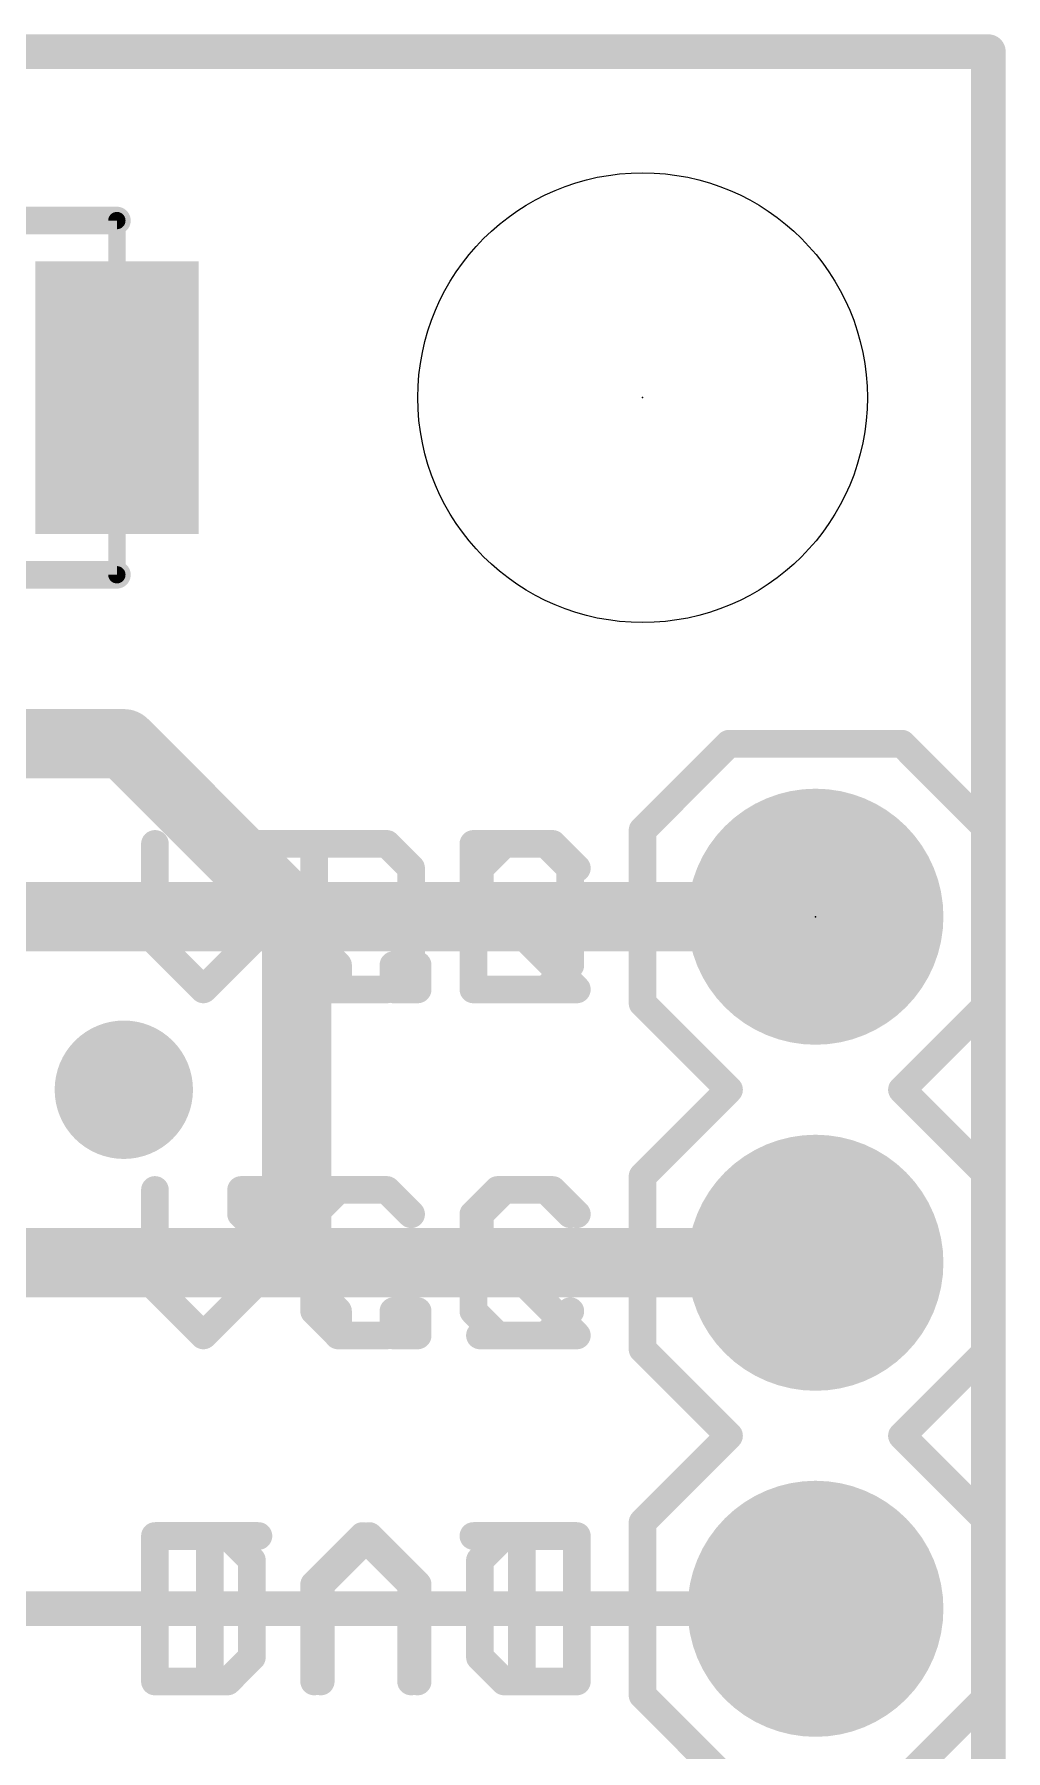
# Model space of a CAD drawing. Extents: x -25 to 82, y -23 to 23.
# Drawn here: x 23.47 to 30.61, y 10.39 to 22.99 of the extents above; entities that cross this region are included whole.
import ezdxf

# ---------------------------------------------------------------- set-up
doc = ezdxf.new("R2010")
doc.units = 0
for name, color, linetype in [('1', 12, 'CONTINUOUS'), ('16', 132, 'CONTINUOUS'), ('17', 110, 'CONTINUOUS'), ('18', 110, 'CONTINUOUS'), ('20', 53, 'CONTINUOUS'), ('21', 41, 'CONTINUOUS'), ('22', 40, 'CONTINUOUS'), ('23', 53, 'CONTINUOUS'), ('51', 53, 'CONTINUOUS')]:
    doc.layers.add(name, color=color, linetype=linetype)

# ---------------------------------------------------------------- blocks, each defined once
blk = doc.blocks.new('RECT')
blk.add_solid([(-0.5, -0.5), (0.5, -0.5), (-0.5, 0.5), (0.5, 0.5)])
blk = doc.blocks.new('ROUNDP')
at = {"const_width": 0.5}
blk.add_lwpolyline([(0, -0.25, 1), (0, 0.25, 1), (0, -0.25)], format="xyb", dxfattribs=at)
blk = doc.blocks.new('ROUNDV')
at = {"const_width": 0.5}
blk.add_lwpolyline([(0, -0.25, 1), (0, 0.25, 1), (0, -0.25)], format="xyb", dxfattribs=at)

msp = doc.modelspace()

# ---------------------------------------------------------------- linework, layer by layer
at = {"layer": '1'}
for points, const_width in [([(30.48, 22.86), (0, 22.86)], 0.254), ([(30.48, 0), (30.48, 22.86)], 0.254), ([(24.13, 17.78), (19.685, 17.78)], 0.508), ([(25.4, 16.51), (24.13, 17.78)], 0.508), ([(25.4, 13.97), (25.4, 16.51)], 0.508), ([(22.44, 13.97), (25.4, 13.97)], 0.508), ([(25.4, 13.97), (29.21, 13.97)], 0.508), ([(20.32, 11.43), (29.21, 11.43)], 0.254)]:
    msp.add_lwpolyline(points, dxfattribs=dict(at, const_width=const_width))
for points, const_width in [([(30.5435, 22.86, 1), (30.4165, 22.86)], 0.127), ([(30.48, 22.7965, 1), (30.48, 22.9235)], 0.127), ([(24.2198, 17.8698, 1), (24.0402, 17.6902)], 0.254), ([(24.13, 17.653, 1), (24.13, 17.907)], 0.254), ([(25.527, 16.51, 1), (25.273, 16.51)], 0.254), ([(25.3102, 16.4202, 1), (25.4898, 16.5998)], 0.254), ([(25.4, 14.097, 1), (25.4, 13.843)], 0.254), ([(25.4, 13.843, 1), (25.4, 14.097)], 0.254), ([(29.21, 13.843, 1), (29.21, 14.097)], 0.254), ([(25.273, 13.97, 1), (25.527, 13.97)], 0.254), ([(29.21, 11.3665, 1), (29.21, 11.4935)], 0.127)]:
    msp.add_lwpolyline(points, format="xyb", dxfattribs=dict(at, const_width=const_width))
at = {"layer": '16'}
for points, const_width in [([(30.48, 22.86), (0, 22.86)], 0.254), ([(30.48, 0), (30.48, 22.86)], 0.254), ([(16.51, 16.51), (29.21, 16.51)], 0.508)]:
    msp.add_lwpolyline(points, dxfattribs=dict(at, const_width=const_width))
for points, const_width in [([(30.5435, 22.86, 1), (30.4165, 22.86)], 0.127), ([(30.48, 22.7965, 1), (30.48, 22.9235)], 0.127), ([(29.21, 16.383, 1), (29.21, 16.637)], 0.254)]:
    msp.add_lwpolyline(points, format="xyb", dxfattribs=dict(at, const_width=const_width))
at = {"layer": '20', "const_width": 0.2032}
for points in [[(0, 22.86), (30.48, 22.86)], [(30.48, 22.86), (30.48, 0)]]:
    msp.add_lwpolyline(points, dxfattribs=at)
at = {"layer": '20', "const_width": 0.1016}
for points in [[(30.5308, 22.86, 1), (30.4292, 22.86)], [(30.48, 22.8092, 1), (30.48, 22.9108)]]:
    msp.add_lwpolyline(points, format="xyb", dxfattribs=at)
at = {"layer": '20'}
msp.add_circle((27.94, 20.32), 1.651, dxfattribs=at)
at = {"layer": '21', "const_width": 0.2032}
for points in [[(20.879, 21.62), (24.079, 21.62)], [(20.879, 19.02), (24.079, 19.02)], [(28.575, 17.78), (27.94, 17.145)], [(29.845, 17.78), (28.575, 17.78)], [(30.48, 17.145), (29.845, 17.78)], [(24.3586, 17.0443), (24.3586, 16.3325)], [(25.0704, 16.3325), (25.0704, 17.0443)], [(25.528, 17.0443), (25.528, 15.9766)], [(26.0619, 17.0443), (25.528, 17.0443)], [(26.2398, 16.8664), (26.0619, 17.0443)], [(26.6974, 17.0443), (26.6974, 15.9766)], [(27.2313, 17.0443), (26.6974, 17.0443)], [(27.4092, 16.8664), (27.2313, 17.0443)], [(27.94, 15.875), (27.94, 17.145)], [(30.48, 17.145), (30.48, 15.875)], [(26.2398, 16.1546), (26.2398, 16.8664)], [(27.4092, 16.1546), (27.4092, 16.8664)], [(24.3586, 16.3325), (24.7145, 15.9766)], [(24.7145, 15.9766), (25.0704, 16.3325)], [(26.0619, 15.9766), (26.2398, 16.1546)], [(27.2313, 15.9766), (27.4092, 16.1546)], [(25.528, 15.9766), (26.0619, 15.9766)], [(26.6974, 15.9766), (27.2313, 15.9766)], [(28.575, 15.24), (27.94, 15.875)], [(30.48, 15.875), (29.845, 15.24)], [(27.94, 14.605), (28.575, 15.24)], [(29.845, 15.24), (30.48, 14.605)], [(27.94, 13.335), (27.94, 14.605)], [(30.48, 14.605), (30.48, 13.335)], [(24.3586, 14.5043), (24.3586, 13.7925)], [(25.0704, 13.7925), (25.0704, 14.5043)], [(25.7059, 14.5043), (25.528, 14.3264)], [(26.0619, 14.5043), (25.7059, 14.5043)], [(26.2398, 14.3264), (26.0619, 14.5043)], [(26.8753, 14.5043), (26.6974, 14.3264)], [(27.2313, 14.5043), (26.8753, 14.5043)], [(27.4092, 14.3264), (27.2313, 14.5043)], [(25.528, 14.3264), (25.528, 13.6146)], [(26.6974, 14.3264), (26.6974, 13.6146)], [(24.3586, 13.7925), (24.7145, 13.4366)], [(24.7145, 13.4366), (25.0704, 13.7925)], [(25.528, 13.6146), (25.7059, 13.4366)], [(26.0619, 13.4366), (26.2398, 13.6146)], [(26.6974, 13.6146), (26.8753, 13.4366)], [(27.2313, 13.4366), (27.4092, 13.6146)], [(25.7059, 13.4366), (26.0619, 13.4366)], [(26.8753, 13.4366), (27.2313, 13.4366)], [(28.575, 12.7), (27.94, 13.335)], [(30.48, 13.335), (29.845, 12.7)], [(27.94, 12.065), (28.575, 12.7)], [(29.845, 12.7), (30.48, 12.065)], [(27.94, 10.795), (27.94, 12.065)], [(30.48, 12.065), (30.48, 10.795)], [(24.3586, 11.9643), (24.3586, 10.8966)], [(24.8925, 11.9643), (24.3586, 11.9643)], [(25.0704, 11.7864), (24.8925, 11.9643)], [(25.528, 11.6084), (25.8839, 11.9643)], [(25.8839, 11.9643), (26.2398, 11.6084)], [(26.6974, 11.9643), (27.4092, 11.9643)], [(27.0533, 10.8966), (27.0533, 11.9643)], [(25.0704, 11.0746), (25.0704, 11.7864)], [(25.528, 10.8966), (25.528, 11.6084)], [(26.2398, 11.6084), (26.2398, 10.8966)], [(25.528, 11.4305), (26.2398, 11.4305)], [(24.8925, 10.8966), (25.0704, 11.0746)], [(24.3586, 10.8966), (24.8925, 10.8966)], [(28.575, 10.16), (27.94, 10.795)], [(30.48, 10.795), (29.845, 10.16)]]:
    msp.add_lwpolyline(points, dxfattribs=at)
at = {"layer": '21', "const_width": 0.1016}
for points in [[(24.079, 21.5692, 1), (24.079, 21.6708)], [(24.079, 18.9692, 1), (24.079, 19.0708)], [(28.575, 17.8308, 1), (28.575, 17.7292)], [(28.6109, 17.7441, 1), (28.5391, 17.8159)], [(29.8809, 17.8159, 1), (29.8091, 17.7441)], [(29.845, 17.7292, 1), (29.845, 17.8308)], [(24.4094, 17.0443, 1), (24.3078, 17.0443)], [(25.1212, 17.0443, 1), (25.0196, 17.0443)], [(25.5788, 17.0443, 1), (25.4772, 17.0443)], [(25.528, 17.0951, 1), (25.528, 16.9935)], [(26.0978, 17.0802, 1), (26.0259, 17.0084)], [(26.0619, 16.9935, 1), (26.0619, 17.0951)], [(26.7482, 17.0443, 1), (26.6466, 17.0443)], [(26.6974, 17.0951, 1), (26.6974, 16.9935)], [(27.2672, 17.0802, 1), (27.1953, 17.0084)], [(27.2313, 16.9935, 1), (27.2313, 17.0951)], [(27.9908, 17.145, 1), (27.8892, 17.145)], [(27.9041, 17.1809, 1), (27.9759, 17.1091)], [(30.5308, 17.145, 1), (30.4292, 17.145)], [(30.4441, 17.1091, 1), (30.5159, 17.1809)], [(26.2906, 16.8664, 1), (26.189, 16.8664)], [(26.2039, 16.8304, 1), (26.2757, 16.9023)], [(27.46, 16.8664, 1), (27.3584, 16.8664)], [(27.3733, 16.8304, 1), (27.4451, 16.9023)], [(24.3945, 16.3684, 1), (24.3227, 16.2966)], [(24.3078, 16.3325, 1), (24.4094, 16.3325)], [(25.0196, 16.3325, 1), (25.1212, 16.3325)], [(25.1063, 16.2966, 1), (25.0345, 16.3684)], [(26.2757, 16.1186, 1), (26.2039, 16.1905)], [(27.4451, 16.1186, 1), (27.3733, 16.1905)], [(26.189, 16.1546, 1), (26.2906, 16.1546)], [(27.3584, 16.1546, 1), (27.46, 16.1546)], [(24.6786, 16.0125, 1), (24.7504, 15.9407)], [(24.6786, 15.9407, 1), (24.7504, 16.0125)], [(25.528, 16.0274, 1), (25.528, 15.9258)], [(25.4772, 15.9766, 1), (25.5788, 15.9766)], [(26.0259, 16.0125, 1), (26.0978, 15.9407)], [(26.0619, 15.9258, 1), (26.0619, 16.0274)], [(26.6974, 16.0274, 1), (26.6974, 15.9258)], [(26.6466, 15.9766, 1), (26.7482, 15.9766)], [(27.1953, 16.0125, 1), (27.2672, 15.9407)], [(27.2313, 15.9258, 1), (27.2313, 16.0274)], [(27.9759, 15.9109, 1), (27.9041, 15.8391)], [(27.8892, 15.875, 1), (27.9908, 15.875)], [(30.4292, 15.875, 1), (30.5308, 15.875)], [(30.5159, 15.8391, 1), (30.4441, 15.9109)], [(28.6109, 15.2041, 1), (28.5391, 15.2759)], [(28.5391, 15.2041, 1), (28.6109, 15.2759)], [(29.8809, 15.2759, 1), (29.8091, 15.2041)], [(29.8091, 15.2759, 1), (29.8809, 15.2041)], [(27.9908, 14.605, 1), (27.8892, 14.605)], [(27.9041, 14.6409, 1), (27.9759, 14.5691)], [(30.5308, 14.605, 1), (30.4292, 14.605)], [(30.4441, 14.5691, 1), (30.5159, 14.6409)], [(24.4094, 14.5043, 1), (24.3078, 14.5043)], [(25.1212, 14.5043, 1), (25.0196, 14.5043)], [(25.7059, 14.5551, 1), (25.7059, 14.4535)], [(25.7419, 14.4684, 1), (25.67, 14.5402)], [(26.0978, 14.5402, 1), (26.0259, 14.4684)], [(26.0619, 14.4535, 1), (26.0619, 14.5551)], [(26.8753, 14.5551, 1), (26.8753, 14.4535)], [(26.9113, 14.4684, 1), (26.8394, 14.5402)], [(27.2672, 14.5402, 1), (27.1953, 14.4684)], [(27.2313, 14.4535, 1), (27.2313, 14.5551)], [(25.5788, 14.3264, 1), (25.4772, 14.3264)], [(25.4921, 14.3623, 1), (25.5639, 14.2904)], [(26.2039, 14.2904, 1), (26.2757, 14.3623)], [(26.7482, 14.3264, 1), (26.6466, 14.3264)], [(26.6615, 14.3623, 1), (26.7333, 14.2904)], [(27.3733, 14.2904, 1), (27.4451, 14.3623)], [(24.3945, 13.8284, 1), (24.3227, 13.7566)], [(25.1063, 13.7566, 1), (25.0345, 13.8284)], [(24.3078, 13.7925, 1), (24.4094, 13.7925)], [(25.0196, 13.7925, 1), (25.1212, 13.7925)], [(25.5639, 13.6505, 1), (25.4921, 13.5786)], [(25.4772, 13.6146, 1), (25.5788, 13.6146)], [(26.2757, 13.5786, 1), (26.2039, 13.6505)], [(26.7333, 13.6505, 1), (26.6615, 13.5786)], [(26.6466, 13.6146, 1), (26.7482, 13.6146)], [(27.4451, 13.5786, 1), (27.3733, 13.6505)], [(24.6786, 13.4725, 1), (24.7504, 13.4007)], [(24.6786, 13.4007, 1), (24.7504, 13.4725)], [(25.7059, 13.4874, 1), (25.7059, 13.3858)], [(25.67, 13.4007, 1), (25.7419, 13.4725)], [(26.0259, 13.4725, 1), (26.0978, 13.4007)], [(26.0619, 13.3858, 1), (26.0619, 13.4874)], [(26.8753, 13.4874, 1), (26.8753, 13.3858)], [(26.8394, 13.4007, 1), (26.9113, 13.4725)], [(27.1953, 13.4725, 1), (27.2672, 13.4007)], [(27.2313, 13.3858, 1), (27.2313, 13.4874)], [(27.9759, 13.3709, 1), (27.9041, 13.2991)], [(27.8892, 13.335, 1), (27.9908, 13.335)], [(30.4292, 13.335, 1), (30.5308, 13.335)], [(30.5159, 13.2991, 1), (30.4441, 13.3709)], [(28.6109, 12.6641, 1), (28.5391, 12.7359)], [(28.5391, 12.6641, 1), (28.6109, 12.7359)], [(29.8809, 12.7359, 1), (29.8091, 12.6641)], [(29.8091, 12.7359, 1), (29.8809, 12.6641)], [(27.9908, 12.065, 1), (27.8892, 12.065)], [(27.9041, 12.1009, 1), (27.9759, 12.0291)], [(30.5308, 12.065, 1), (30.4292, 12.065)], [(30.4441, 12.0291, 1), (30.5159, 12.1009)], [(24.4094, 11.9643, 1), (24.3078, 11.9643)], [(24.3586, 12.0151, 1), (24.3586, 11.9135)], [(24.9284, 12.0002, 1), (24.8565, 11.9284)], [(24.8925, 11.9135, 1), (24.8925, 12.0151)], [(25.9198, 12.0002, 1), (25.848, 11.9284)], [(25.9198, 11.9284, 1), (25.848, 12.0002)], [(26.6974, 12.0151, 1), (26.6974, 11.9135)], [(27.1041, 11.9643, 1), (27.0025, 11.9643)], [(27.4092, 11.9135, 1), (27.4092, 12.0151)], [(25.1212, 11.7864, 1), (25.0196, 11.7864)], [(25.0345, 11.7504, 1), (25.1063, 11.8223)], [(25.5788, 11.6084, 1), (25.4772, 11.6084)], [(25.4921, 11.6443, 1), (25.5639, 11.5725)], [(26.2906, 11.6084, 1), (26.189, 11.6084)], [(26.2039, 11.5725, 1), (26.2757, 11.6443)], [(25.528, 11.4813, 1), (25.528, 11.3797)], [(26.2398, 11.3797, 1), (26.2398, 11.4813)], [(25.0196, 11.0746, 1), (25.1212, 11.0746)], [(25.1063, 11.0386, 1), (25.0345, 11.1105)], [(24.3586, 10.9474, 1), (24.3586, 10.8458)], [(24.8565, 10.9325, 1), (24.9284, 10.8607)], [(24.8925, 10.8458, 1), (24.8925, 10.9474)], [(24.3078, 10.8966, 1), (24.4094, 10.8966)], [(25.4772, 10.8966, 1), (25.5788, 10.8966)], [(26.189, 10.8966, 1), (26.2906, 10.8966)], [(27.0025, 10.8966, 1), (27.1041, 10.8966)], [(27.9759, 10.8309, 1), (27.9041, 10.7591)], [(27.8892, 10.795, 1), (27.9908, 10.795)], [(30.4292, 10.795, 1), (30.5308, 10.795)], [(30.5159, 10.7591, 1), (30.4441, 10.8309)]]:
    msp.add_lwpolyline(points, format="xyb", dxfattribs=at)
at = {"layer": '22', "const_width": 0.2032}
for points in [[(25.7033, 17.0443), (24.9915, 17.0443)], [(24.9915, 17.0443), (24.9915, 16.8664)], [(26.7456, 16.8664), (26.9235, 17.0443)], [(26.9235, 17.0443), (27.2795, 17.0443)], [(27.2795, 17.0443), (27.4574, 16.8664)], [(24.9915, 16.8664), (25.7033, 16.1546)], [(26.7456, 16.6884), (26.7456, 16.8664)], [(27.4574, 15.9766), (26.7456, 16.6884)], [(24.5339, 16.5105), (23.8221, 16.5105)], [(25.7033, 16.1546), (25.7033, 15.9766)], [(26.288, 16.1546), (26.1101, 16.1546)], [(26.1101, 16.1546), (26.1101, 15.9766)], [(26.288, 15.9766), (26.288, 16.1546)], [(26.1101, 15.9766), (26.288, 15.9766)], [(26.7456, 15.9766), (27.4574, 15.9766)], [(25.7033, 14.5043), (24.9915, 14.5043)], [(24.9915, 14.5043), (24.9915, 14.3264)], [(26.7456, 14.3264), (26.9235, 14.5043)], [(26.9235, 14.5043), (27.2795, 14.5043)], [(27.2795, 14.5043), (27.4574, 14.3264)], [(24.9915, 14.3264), (25.7033, 13.6146)], [(26.7456, 14.1484), (26.7456, 14.3264)], [(27.4574, 13.4366), (26.7456, 14.1484)], [(24.5339, 13.9705), (23.8221, 13.9705)], [(25.7033, 13.6146), (25.7033, 13.4366)], [(26.288, 13.6146), (26.1101, 13.6146)], [(26.1101, 13.6146), (26.1101, 13.4366)], [(26.288, 13.4366), (26.288, 13.6146)], [(26.1101, 13.4366), (26.288, 13.4366)], [(26.7456, 13.4366), (27.4574, 13.4366)], [(25.1186, 11.9643), (24.4068, 11.9643)], [(24.7627, 10.8966), (24.7627, 11.9643)], [(25.9321, 11.9643), (25.5762, 11.6084)], [(26.288, 11.6084), (25.9321, 11.9643)], [(26.7456, 11.7864), (26.9235, 11.9643)], [(26.9235, 11.9643), (27.4574, 11.9643)], [(27.4574, 11.9643), (27.4574, 10.8966)], [(26.7456, 11.0746), (26.7456, 11.7864)], [(25.5762, 11.6084), (25.5762, 10.8966)], [(26.288, 10.8966), (26.288, 11.6084)], [(26.288, 11.4305), (25.5762, 11.4305)], [(26.9235, 10.8966), (26.7456, 11.0746)], [(27.4574, 10.8966), (26.9235, 10.8966)]]:
    msp.add_lwpolyline(points, dxfattribs=at)
at = {"layer": '22', "const_width": 0.1016}
for points in [[(24.9915, 17.0951, 1), (24.9915, 16.9935)], [(25.0423, 17.0443, 1), (24.9407, 17.0443)], [(25.7033, 16.9935, 1), (25.7033, 17.0951)], [(26.9235, 17.0951, 1), (26.9235, 16.9935)], [(26.9595, 17.0084, 1), (26.8876, 17.0802)], [(27.3154, 17.0802, 1), (27.2435, 17.0084)], [(27.2795, 16.9935, 1), (27.2795, 17.0951)], [(25.0274, 16.9023, 1), (24.9556, 16.8304)], [(24.9407, 16.8664, 1), (25.0423, 16.8664)], [(26.7964, 16.8664, 1), (26.6948, 16.8664)], [(26.7097, 16.9023, 1), (26.7815, 16.8304)], [(27.4215, 16.8304, 1), (27.4933, 16.9023)], [(26.7815, 16.7243, 1), (26.7097, 16.6525)], [(26.6948, 16.6884, 1), (26.7964, 16.6884)], [(23.8221, 16.5613, 1), (23.8221, 16.4597)], [(24.5339, 16.4597, 1), (24.5339, 16.5613)], [(25.7541, 16.1546, 1), (25.6525, 16.1546)], [(26.1609, 16.1546, 1), (26.0593, 16.1546)], [(26.1101, 16.2053, 1), (26.1101, 16.1038)], [(26.3388, 16.1546, 1), (26.2372, 16.1546)], [(26.288, 16.1038, 1), (26.288, 16.2053)], [(25.6674, 16.1186, 1), (25.7392, 16.1905)], [(25.6525, 15.9766, 1), (25.7541, 15.9766)], [(26.1101, 16.0274, 1), (26.1101, 15.9258)], [(26.0593, 15.9766, 1), (26.1609, 15.9766)], [(26.2372, 15.9766, 1), (26.3388, 15.9766)], [(26.288, 15.9258, 1), (26.288, 16.0274)], [(26.7456, 16.0274, 1), (26.7456, 15.9258)], [(27.4215, 15.9407, 1), (27.4933, 16.0125)], [(27.4574, 15.9258, 1), (27.4574, 16.0274)], [(24.9915, 14.5551, 1), (24.9915, 14.4535)], [(25.0423, 14.5043, 1), (24.9407, 14.5043)], [(25.7033, 14.4535, 1), (25.7033, 14.5551)], [(26.9235, 14.5551, 1), (26.9235, 14.4535)], [(26.9595, 14.4684, 1), (26.8876, 14.5402)], [(27.3154, 14.5402, 1), (27.2435, 14.4684)], [(27.2795, 14.4535, 1), (27.2795, 14.5551)], [(25.0274, 14.3623, 1), (24.9556, 14.2904)], [(24.9407, 14.3264, 1), (25.0423, 14.3264)], [(26.7964, 14.3264, 1), (26.6948, 14.3264)], [(26.7097, 14.3623, 1), (26.7815, 14.2904)], [(27.4215, 14.2904, 1), (27.4933, 14.3623)], [(26.7815, 14.1843, 1), (26.7097, 14.1125)], [(26.6948, 14.1484, 1), (26.7964, 14.1484)], [(23.8221, 14.0213, 1), (23.8221, 13.9197)], [(24.5339, 13.9197, 1), (24.5339, 14.0213)], [(25.7541, 13.6146, 1), (25.6525, 13.6146)], [(25.6674, 13.5786, 1), (25.7392, 13.6505)], [(26.1101, 13.6654, 1), (26.1101, 13.5638)], [(26.1609, 13.6146, 1), (26.0593, 13.6146)], [(26.3388, 13.6146, 1), (26.2372, 13.6146)], [(26.288, 13.5638, 1), (26.288, 13.6654)], [(25.6525, 13.4366, 1), (25.7541, 13.4366)], [(26.1101, 13.4874, 1), (26.1101, 13.3858)], [(26.0593, 13.4366, 1), (26.1609, 13.4366)], [(26.2372, 13.4366, 1), (26.3388, 13.4366)], [(26.288, 13.3858, 1), (26.288, 13.4874)], [(26.7456, 13.4874, 1), (26.7456, 13.3858)], [(27.4215, 13.4007, 1), (27.4933, 13.4725)], [(27.4574, 13.3858, 1), (27.4574, 13.4874)], [(24.4068, 12.0151, 1), (24.4068, 11.9135)], [(24.8135, 11.9643, 1), (24.7119, 11.9643)], [(25.1186, 11.9135, 1), (25.1186, 12.0151)], [(25.968, 12.0002, 1), (25.8962, 11.9284)], [(25.968, 11.9284, 1), (25.8962, 12.0002)], [(26.9235, 12.0151, 1), (26.9235, 11.9135)], [(26.9595, 11.9284, 1), (26.8876, 12.0002)], [(27.5082, 11.9643, 1), (27.4066, 11.9643)], [(27.4574, 11.9135, 1), (27.4574, 12.0151)], [(26.7964, 11.7864, 1), (26.6948, 11.7864)], [(26.7097, 11.8223, 1), (26.7815, 11.7504)], [(25.627, 11.6084, 1), (25.5254, 11.6084)], [(25.5403, 11.6443, 1), (25.6121, 11.5725)], [(26.3388, 11.6084, 1), (26.2372, 11.6084)], [(26.2521, 11.5725, 1), (26.3239, 11.6443)], [(25.5762, 11.4813, 1), (25.5762, 11.3797)], [(26.288, 11.3797, 1), (26.288, 11.4813)], [(26.7815, 11.1105, 1), (26.7097, 11.0386)], [(26.6948, 11.0746, 1), (26.7964, 11.0746)], [(26.9235, 10.9474, 1), (26.9235, 10.8458)], [(26.8876, 10.8607, 1), (26.9595, 10.9325)], [(27.4574, 10.8458, 1), (27.4574, 10.9474)], [(24.7119, 10.8966, 1), (24.8135, 10.8966)], [(25.5254, 10.8966, 1), (25.627, 10.8966)], [(26.2372, 10.8966, 1), (26.3388, 10.8966)], [(27.4066, 10.8966, 1), (27.5082, 10.8966)]]:
    msp.add_lwpolyline(points, format="xyb", dxfattribs=at)
at = {"layer": '23'}
for p in [(27.94, 20.32), (29.21, 16.51)]:
    msp.add_point(p, dxfattribs=at)
at = {"layer": '51', "const_width": 0.127}
for points in [[(20.879, 21.62), (24.079, 21.62)], [(24.079, 21.62), (24.079, 19.02)], [(24.079, 19.02), (20.879, 19.02)]]:
    msp.add_lwpolyline(points, dxfattribs=at)
at = {"layer": '51', "const_width": 0.0635}
for points in [[(24.1107, 21.62, 1), (24.0473, 21.62)], [(24.079, 21.5883, 1), (24.079, 21.6517)], [(24.0473, 19.02, 1), (24.1107, 19.02)], [(24.079, 18.9883, 1), (24.079, 19.0517)]]:
    msp.add_lwpolyline(points, format="xyb", dxfattribs=at)

# ---------------------------------------------------------------- block references
at = {"layer": '1', "xscale": 1.2, "yscale": 2}
msp.add_blockref('RECT', (24.079, 20.32), dxfattribs=at)
at = {"layer": '17', "xscale": 1.8796, "yscale": 1.8796}
for p in [(29.21, 16.51), (29.21, 16.51), (29.21, 13.97), (29.21, 13.97), (29.21, 11.43), (29.21, 11.43)]:
    msp.add_blockref('ROUNDP', p, dxfattribs=at)
at = {"layer": '18', "xscale": 1.016, "yscale": 1.016}
msp.add_blockref('ROUNDV', (24.13, 15.24), dxfattribs=at)
msp.add_blockref('ROUNDV', (24.13, 15.24), dxfattribs=at)
at = {"layer": '51', "xscale": 0.508, "yscale": 0.508, "rotation": 270}
for p in [(29.21, 16.51), (29.21, 13.97), (29.21, 11.43)]:
    msp.add_blockref('RECT', p, dxfattribs=at)

doc.saveas('drawing.dxf')
